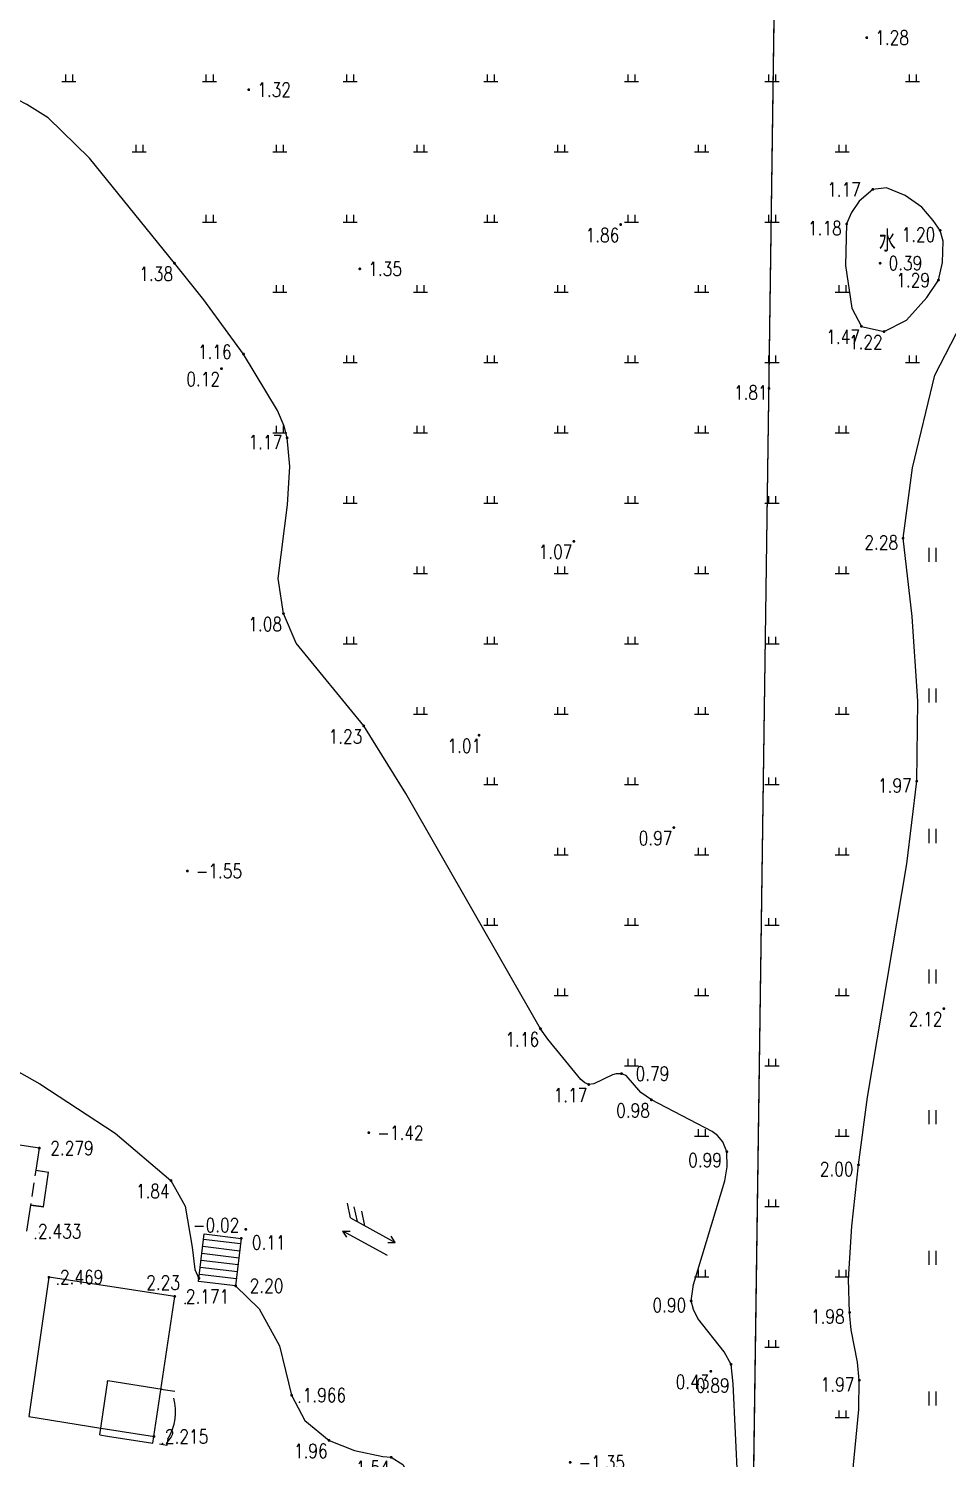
# Model space of a CAD drawing. Extents: x 500064 to 501389, y 2542464 to 2545400.
# Drawn here: x 500744.4 to 500809.7, y 2544544.9 to 2544646.5 of the extents above; entities that cross this region are included whole.
import ezdxf
from ezdxf.enums import TextEntityAlignment as Align

# ---------------------------------------------------------------- set-up
doc = ezdxf.new("R2010")
doc.units = 0
doc.header["$LTSCALE"] = 0.5
doc.linetypes.add('X5', pattern=[3, 2, -1])
doc.layers.get('0').update_dxf_attribs({"linetype": 'CONTINUOUS', "lineweight": 5})
doc.layers.add('GCD', color=8, linetype='CONTINUOUS')
doc.layers.add('地形图', color=8, linetype='CONTINUOUS')
doc.styles.add('_HZTXT', font='txt.shx', dxfattribs={"width": 0.8, "bigfont": 'HZTXT.shx'})
doc.styles.add('HZ', font='romans.shx', dxfattribs={"width": 0.8, "bigfont": 'hztxt.shx'})
doc.styles.get("Standard").update_dxf_attribs({"font": 'simplex1.shx', "width": 0.7, "bigfont": 'hztxt.shx'})
doc.linetypes.add('10421', pattern='A,2,[150,AAA.SHX,S=1,R=0,X=0,Y=1],1e-11', length=2)
doc.linetypes.add('1161', pattern='A,0,[149,AAA.SHX,S=0.15,R=0,X=0,Y=0],-1.6', length=1.6)
doc.linetypes.add('X0', pattern='A,0.1,[".",_HZTXT,S=0.1,R=0,X=0,Y=-0.05],0.2,["|",Standard,S=-0.1,R=0,X=0,Y=0],0.1', length=0.4)

# ---------------------------------------------------------------- blocks, each defined once
blk = doc.blocks.new('GC200')
at = {"linetype": 'Continuous', "const_width": 0.2, "flags": 128}
blk.add_lwpolyline([(-0.1, 0, 1), (0.1, 0, 1)], format="xyb", close=True, dxfattribs=at)
blk = doc.blocks.new('HN')
for p, q in [((0.00001, 0.00107), (0.00726, 0.00107)), ((0.00326, 0.00107), (0.00326, 0.00107)), ((0.00636, 0.00157), (0.00726, 0.00107)), ((0.00726, 0.00107), (0.00636, 0.00057)), ((0.00089, -0.00059), (-0.00001, -0.00109)), ((0.00724, -0.00109), (-0.00001, -0.00109)), ((-0.00001, -0.00109), (0.00089, -0.00159)), ((0.00489, -0.00107), (0.00628, -0.00269)), ((0.00611, -0.00109), (0.00751, -0.00271)), ((0.00722, -0.00111), (0.00862, -0.00273))]:
    blk.add_line(p, q)
blk = doc.blocks.new('gc121')
for p, q in [((-0.5, -1), (-0.5, 1)), ((0.5, -1), (0.5, 1))]:
    blk.add_line(p, q)
blk = doc.blocks.new('gc119')
for p, q in [((-1, 0), (1, 0)), ((-0.5, 1), (-0.5, 0)), ((0.5, 1), (0.5, 0))]:
    blk.add_line(p, q)

msp = doc.modelspace()

# ---------------------------------------------------------------- linework, layer by layer
at = {"layer": '地形图', "linetype": 'Continuous'}
for p, q in [((500795.59, 2544518.43), (500798.74, 2544742.42)), ((500745.15, 2544566.94, 2.43), (500736.26, 2544568.29, 2.43)), ((500744.92, 2544565.36, 2.43), (500745.15, 2544566.94, 2.43)), ((500745.44, 2544562.76, 2.43), (500745.81, 2544565.23, 2.43)), ((500744.63, 2544563.44, 2.43), (500744.64, 2544563.44, 2.43)), ((500744.27, 2544561.02, 2.43), (500744.55, 2544562.88, 2.43)), ((500745.16, 2544560.89, 2.43), (500745.17, 2544560.91, 2.43)), ((500756.47, 2544557.45), (500756.88, 2544560.84)), ((500759.46, 2544560.12), (500756.83, 2544560.43)), ((500759.51, 2544560.52), (500759.11, 2544557.14)), ((500759.35, 2544559.12), (500756.71, 2544559.44)), ((500759.41, 2544559.62), (500756.77, 2544559.93)), ((500759.23, 2544558.13), (500756.59, 2544558.44)), ((500759.29, 2544558.63), (500756.65, 2544558.94)), ((500759.11, 2544557.14), (500756.47, 2544557.45)), ((500759.17, 2544557.63), (500756.53, 2544557.95)), ((500753.23, 2544545.95), (500754.78, 2544556.39)), ((500749.45, 2544546.54), (500750.01, 2544550.4)), ((500750, 2544550.33), (500750.01, 2544550.4)), ((500750.01, 2544550.4), (500753.88, 2544549.79)), ((500744.4, 2544547.85), (500749.52, 2544547.03)), ((500749.45, 2544546.54), (500750, 2544546.46)), ((500750, 2544546.46), (500753.23, 2544545.95))]:
    msp.add_line(p, q, dxfattribs=at)
at = {"layer": '地形图', "linetype": 'X0'}
for q in [(500750, 2544546.96), (500753.35, 2544546.43)]:
    msp.add_line((500749.52, 2544547.03), q, dxfattribs=at)
at = {"layer": '地形图', "color": 1, "linetype": 'Continuous', "flags": 128}
msp.add_lwpolyline([(500795.57, 2544516.68), (500798.76, 2544744.17)], dxfattribs=at)
at = {"layer": '地形图', "linetype": '10421', "flags": 128}
for points in [[(500915.28, 2544376.72), (500910.39, 2544380.38), (500907.31, 2544382.1), (500902.25, 2544385.15), (500899.18, 2544387.19), (500896, 2544389.39), (500892.14, 2544391.5), (500888.28, 2544392.84), (500883.66, 2544394.19), (500880.2, 2544395.3), (500878.12, 2544395.84), (500875.2, 2544396.56), (500873.07, 2544397.15), (500870.75, 2544397.96), (500868.83, 2544398.86), (500867.07, 2544399.89), (500864.8, 2544400.62), (500862.92, 2544401.47), (500859.97, 2544403.11), (500857.55, 2544404.68), (500855.56, 2544406.06), (500853.39, 2544407.57), (500851.42, 2544408.53), (500849.52, 2544409.6), (500848.14, 2544410.73), (500845.6, 2544413.07), (500845.17, 2544413.67), (500845.08, 2544414.17), (500845.13, 2544414.68), (500845.33, 2544415.13), (500848.94, 2544418.44), (500850.41, 2544420.2), (500851.51, 2544422.16), (500853.11, 2544425.69), (500853.6, 2544427.36), (500853.54, 2544428.45), (500853.38, 2544429.44), (500849.5, 2544440.45), (500848.43, 2544443.16), (500846.62, 2544447.67), (500846.07, 2544448.78), (500845.51, 2544449.62), (500844.52, 2544450.61), (500841.14, 2544453.18), (500840.56, 2544453.49), (500840.04, 2544453.58), (500839.25, 2544453.41), (500838.62, 2544453.19), (500827.71, 2544447.53), (500826.88, 2544447.34), (500826.04, 2544447.27), (500825.24, 2544447.44), (500824.38, 2544447.78), (500819, 2544450.73), (500817.12, 2544451.52), (500807.33, 2544454.2), (500807.07, 2544454.19), (500806.88, 2544454.16), (500806.61, 2544453.96), (500806.47, 2544453.69), (500806.43, 2544453.09), (500806.37, 2544452.86), (500806.27, 2544452.76), (500806.11, 2544452.73), (500805.98, 2544452.74), (500796.64, 2544452.96), (500796.3, 2544453.05), (500796.08, 2544453.16), (500795.97, 2544453.42), (500795.95, 2544453.72), (500796.45, 2544465.1), (500796.74, 2544467.81), (500798.1, 2544476.65), (500799.07, 2544479.81), (500800.13, 2544482.42), (500801.61, 2544484.54), (500803.19, 2544485.63), (500804.05, 2544486.46), (500804.48, 2544487.41), (500804.64, 2544488.12), (500804.74, 2544488.84), (500804.68, 2544489.66), (500803.55, 2544492.83), (500802.18, 2544495.7), (500800.89, 2544498.21), (500798.97, 2544501.18), (500796.14, 2544504.73), (500795.28, 2544505.69), (500794.54, 2544506.34), (500792.93, 2544507.52), (500791.23, 2544508.42), (500787.15, 2544510.14), (500787.04, 2544510.31), (500786.99, 2544510.5), (500787, 2544510.73), (500787.07, 2544510.98), (500788.13, 2544511.65), (500788.61, 2544512.58), (500789.72, 2544517.38), (500791.93, 2544525.1), (500791.95, 2544525.46), (500791.77, 2544525.76), (500790.49, 2544526.31), (500790.42, 2544526.46), (500790.4, 2544526.6), (500790.46, 2544526.8), (500790.58, 2544526.97), (500793.64, 2544528.84), (500795.05, 2544529.9), (500795.81, 2544530.69), (500796.1, 2544531.75), (500796.28, 2544532.71), (500796.06, 2544534.82), (500794.82, 2544543.16), (500794.5, 2544550.18), (500794.34, 2544551.56), (500793.84, 2544552.44), (500791.98, 2544554.82), (500791.66, 2544555.45), (500791.5, 2544556.07), (500791.67, 2544557.24), (500793.9, 2544564.62), (500794.07, 2544565.61), (500794.04, 2544566.68), (500793.76, 2544567.39), (500793.37, 2544567.83), (500793, 2544568.12), (500788.67, 2544570.37), (500787.93, 2544570.89), (500786.87, 2544572.09), (500786.55, 2544572.23), (500786.18, 2544572.21), (500785.91, 2544572.14), (500784.57, 2544571.5), (500784.22, 2544571.46), (500783.94, 2544571.58), (500783.66, 2544571.82), (500781.31, 2544574.68), (500780.79, 2544575.42), (500771.22, 2544592.15), (500768.22, 2544596.96), (500763.42, 2544602.84), (500762.51, 2544604.95), (500762.14, 2544607.44), (500762.8, 2544612.68), (500762.97, 2544615.4), (500762.77, 2544617.44), (500762.56, 2544618.28), (500762.08, 2544619.39), (500759.67, 2544623.4), (500756.85, 2544627.25), (500754.76, 2544629.86), (500748.72, 2544637.33), (500745.77, 2544640.2), (500744.27, 2544641.14), (500739.76, 2544643.47), (500738.86, 2544644.15), (500734.6, 2544647.94), (500727.43, 2544654.94), (500726.66, 2544655.57), (500726, 2544656.01), (500718.84, 2544659.67), (500711.37, 2544662.63), (500709.8, 2544663.51), (500708.56, 2544664.65), (500705.02, 2544669.09), (500703.75, 2544670.38), (500702.39, 2544671.36), (500696.8, 2544674.4)], [(500801.52, 2544522.79), (500803.17, 2544533), (500803.28, 2544534.53), (500803.18, 2544535.82), (500802.82, 2544537.51), (500802.66, 2544538.77), (500802.72, 2544540.98), (500803.42, 2544548.36), (500803.46, 2544550.43), (500803.33, 2544551.71), (500802.88, 2544554.02), (500802.77, 2544555.25), (500802.7, 2544557.61), (500802.94, 2544561.38), (500803.4, 2544565.74), (500804.04, 2544570.55), (500806.84, 2544587.15), (500807.54, 2544593.02), (500807.63, 2544598.72), (500807.22, 2544604.73), (500806.57, 2544610.3)], [(500759.11, 2544557.14), (500760.78, 2544555.51), (500762.22, 2544552.88), (500763.09, 2544549.36), (500764.04, 2544547.57), (500765.75, 2544546.15), (500767.57, 2544545.43), (500769.57, 2544545), (500770.17, 2544544.95), (500771.01, 2544544.45), (500771.73, 2544543.17), (500771.95, 2544541.62), (500772.4, 2544538.97), (500773.91, 2544536.89), (500775.82, 2544535.5), (500777.37, 2544534.3), (500777.73, 2544533.28), (500777.61, 2544530.84), (500776.71, 2544528.21), (500776.06, 2544524.59), (500776.1, 2544520.43), (500776.59, 2544516.82), (500776.52, 2544514.65), (500776.22, 2544512.85), (500775.58, 2544510.94), (500775.23, 2544509.91), (500772.97, 2544506.36), (500770.48, 2544503.75)]]:
    msp.add_lwpolyline(points, dxfattribs=at)
at = {"layer": '地形图', "linetype": '10421', "elevation": 1.29, "flags": 128}
msp.add_lwpolyline([(500809.09, 2544628.66), (500809.37, 2544629.9), (500809.42, 2544631.42), (500809.21, 2544632.19), (500808.72, 2544632.89), (500807.9, 2544633.84), (500806.72, 2544634.68), (500805.39, 2544635.23), (500804.42, 2544635.11), (500803.44, 2544634.28), (500802.91, 2544633.46), (500802.56, 2544632.65), (500802.48, 2544629.69), (500802.92, 2544626.67), (500803.61, 2544625.37), (500805.22, 2544625), (500806.81, 2544625.81), (500808.25, 2544627.42)], close=True, dxfattribs=at)
at = {"layer": '地形图', "linetype": '1161', "elevation": 0.9, "flags": 128}
msp.add_lwpolyline([(500806.57, 2544610.3), (500807.25, 2544615.31), (500808.82, 2544621.9), (500812.24, 2544628.51), (500815.9, 2544631.11), (500824.04, 2544634.32)], dxfattribs=at)
at = {"layer": '地形图', "linetype": '10421'}
msp.add_lwpolyline([(500737.08, 2544579.73), (500736.83, 2544577.01), (500737.92, 2544576.39), (500740.48, 2544574.13), (500745.19, 2544571.5), (500750.54, 2544568), (500754.51, 2544564.63), (500755.51, 2544562.81), (500756.01, 2544559.9), (500756.21, 2544558.3), (500756.5, 2544557.67)], dxfattribs=at)
at = {"layer": '地形图', "linetype": 'X5', "flags": 128}
for points in [[(500745.44, 2544562.76), (500744.55, 2544562.89), (500744.92, 2544565.36), (500745.81, 2544565.23)], [(500753.8, 2544549.8), (500754.79, 2544549.66), (500754.72, 2544549.16)], [(500754.29, 2544546.28), (500754.21, 2544545.8), (500753.23, 2544545.95)]]:
    msp.add_lwpolyline(points, dxfattribs=at)
at = {"layer": '地形图', "linetype": 'Continuous', "elevation": 2.28, "flags": 128}
for points in [[(500744.88, 2544565.36), (500745.82, 2544565.23)], [(500744.53, 2544562.88), (500745.47, 2544562.75)]]:
    msp.add_lwpolyline(points, dxfattribs=at)
at = {"layer": '地形图', "linetype": 'Continuous', "flags": 128}
msp.add_lwpolyline([(500759.51, 2544560.52), (500759.11, 2544557.14), (500756.47, 2544557.45), (500756.88, 2544560.84)], close=True, dxfattribs=at)
at = {"layer": '地形图', "linetype": 'Continuous'}
for points in [[(500745.83, 2544557.75), (500744.4, 2544547.85)], [(500750, 2544557.12), (500745.83, 2544557.75)], [(500754.78, 2544556.39), (500750, 2544557.12)]]:
    msp.add_lwpolyline(points, dxfattribs=at)
at = {"layer": '地形图', "linetype": 'X0'}
msp.add_arc((500751.14, 2544548.22), 3.7, 328.2774, 14.7573, dxfattribs=at)
at = {"layer": '地形图'}
for p in [(500744.88, 2544560.52, 2.43), (500746.46, 2544557.25, 2.47), (500755.51, 2544555.89, 2.17), (500763.65, 2544548.86, 1.97), (500753.91, 2544545.93, 2.21)]:
    msp.add_point(p, dxfattribs=at)

# ---------------------------------------------------------------- block references
at = {"layer": '地形图', "linetype": 'Continuous'}
ref = msp.add_blockref('GC200', (500803.99, 2544645.9, 1.28), dxfattribs=dict(at, xscale=0.5, yscale=0.5, zscale=0.5))
ref.add_attrib('height', '1.28', dxfattribs={"layer": 'GCD', "linetype": 'Continuous', "height": 1, "style": 'HZ', "width": 0.8}).set_placement((500804.59, 2544645.9, 1.28), align=Align.MIDDLE_LEFT)
at = {"layer": '地形图', "linetype": 'Continuous', "xscale": 0.5, "yscale": 0.5}
for name, p in [('gc119', (500747.25, 2544642.79)), ('gc119', (500757.25, 2544642.79)), ('gc119', (500767.25, 2544642.79)), ('gc119', (500777.25, 2544642.79)), ('gc119', (500787.25, 2544642.79)), ('gc119', (500797.25, 2544642.79)), ('gc119', (500807.25, 2544642.79)), ('gc119', (500752.25, 2544637.79)), ('gc119', (500762.25, 2544637.79)), ('gc119', (500772.25, 2544637.79)), ('gc119', (500782.25, 2544637.79)), ('gc119', (500792.25, 2544637.79)), ('gc119', (500802.25, 2544637.79)), ('gc119', (500757.25, 2544632.79)), ('gc119', (500767.25, 2544632.79)), ('gc119', (500777.25, 2544632.79)), ('gc119', (500787.25, 2544632.79)), ('gc119', (500797.25, 2544632.79)), ('gc119', (500762.25, 2544627.79)), ('gc119', (500772.25, 2544627.79)), ('gc119', (500782.25, 2544627.79)), ('gc119', (500792.25, 2544627.79)), ('gc119', (500802.25, 2544627.79)), ('gc119', (500767.25, 2544622.79)), ('gc119', (500777.25, 2544622.79)), ('gc119', (500787.25, 2544622.79)), ('gc119', (500797.25, 2544622.79)), ('gc119', (500807.25, 2544622.79)), ('gc119', (500762.25, 2544617.79)), ('gc119', (500772.25, 2544617.79)), ('gc119', (500782.25, 2544617.79)), ('gc119', (500792.25, 2544617.79)), ('gc119', (500802.25, 2544617.79)), ('gc119', (500767.25, 2544612.79)), ('gc119', (500777.25, 2544612.79)), ('gc119', (500787.25, 2544612.79)), ('gc119', (500797.25, 2544612.79)), ('gc121', (500808.67, 2544609.13)), ('gc119', (500772.25, 2544607.79)), ('gc119', (500782.25, 2544607.79)), ('gc119', (500792.25, 2544607.79)), ('gc119', (500802.25, 2544607.79)), ('gc119', (500767.25, 2544602.79)), ('gc119', (500777.25, 2544602.79)), ('gc119', (500787.25, 2544602.79)), ('gc119', (500797.25, 2544602.79)), ('gc121', (500808.67, 2544599.13)), ('gc119', (500772.25, 2544597.79)), ('gc119', (500782.25, 2544597.79)), ('gc119', (500792.25, 2544597.79)), ('gc119', (500802.25, 2544597.79)), ('gc119', (500777.25, 2544592.79)), ('gc119', (500787.25, 2544592.79)), ('gc119', (500797.25, 2544592.79)), ('gc121', (500808.67, 2544589.13)), ('gc119', (500782.25, 2544587.79)), ('gc119', (500792.25, 2544587.79)), ('gc119', (500802.25, 2544587.79)), ('gc119', (500777.25, 2544582.79)), ('gc119', (500787.25, 2544582.79)), ('gc119', (500797.25, 2544582.79)), ('gc121', (500808.67, 2544579.13)), ('gc119', (500782.25, 2544577.79)), ('gc119', (500792.25, 2544577.79)), ('gc119', (500802.25, 2544577.79)), ('gc119', (500787.25, 2544572.79)), ('gc119', (500797.25, 2544572.79)), ('gc121', (500808.67, 2544569.13)), ('gc119', (500792.25, 2544567.79)), ('gc119', (500802.25, 2544567.79)), ('GC200', (500745.15, 2544566.94, 2.28)), ('gc119', (500797.25, 2544562.79)), ('gc121', (500808.67, 2544559.13)), ('gc119', (500792.25, 2544557.79)), ('gc119', (500802.25, 2544557.79)), ('GC200', (500745.83, 2544557.75, 2.47)), ('GC200', (500754.78, 2544556.39, 2.17)), ('gc119', (500797.25, 2544552.79)), ('GC200', (500763.09, 2544549.36, 1.97)), ('gc121', (500808.67, 2544549.13)), ('gc119', (500802.25, 2544547.79)), ('GC200', (500753.3, 2544546.43, 2.21))]:
    msp.add_blockref(name, p, dxfattribs=at)
at = {"layer": '地形图', "linetype": 'Continuous'}
ref = msp.add_blockref('GC200', (500760.04, 2544642.2, 1.32), dxfattribs=dict(at, xscale=0.5, yscale=0.5, zscale=0.5))
ref.add_attrib('height', '1.32', dxfattribs={"layer": 'GCD', "linetype": 'Continuous', "height": 1, "style": 'HZ', "width": 0.8}).set_placement((500760.64, 2544642.2, 1.32), align=Align.MIDDLE_LEFT)
ref = msp.add_blockref('GC200', (500804.42, 2544635.11, 1.17), dxfattribs=dict(at, xscale=0.5, yscale=0.5, zscale=0.5))
ref.add_attrib('height', '1.17', dxfattribs={"layer": 'GCD', "linetype": 'Continuous', "height": 1, "style": 'HZ', "width": 0.8}).set_placement((500801.17, 2544635.11, 1.17), align=Align.MIDDLE_LEFT)
ref = msp.add_blockref('GC200', (500786.49, 2544632.61, 1.85), dxfattribs=dict(at, xscale=0.5, yscale=0.5, zscale=0.5))
ref.add_attrib('height', '1.86', dxfattribs={"layer": 'GCD', "linetype": 'Continuous', "height": 1, "style": 'HZ', "width": 0.8}).set_placement((500783.99, 2544631.86, 1.86), align=Align.MIDDLE_LEFT)
ref = msp.add_blockref('GC200', (500802.56, 2544632.65, 1.18), dxfattribs=dict(at, xscale=0.5, yscale=0.5, zscale=0.5))
ref.add_attrib('height', '1.18', dxfattribs={"layer": 'GCD', "linetype": 'Continuous', "height": 1, "style": 'HZ', "width": 0.8}).set_placement((500799.81, 2544632.35, 1.18), align=Align.MIDDLE_LEFT)
ref = msp.add_blockref('GC200', (500809.21, 2544632.19, 1.2), dxfattribs=dict(at, xscale=0.5, yscale=0.5, zscale=0.5))
ref.add_attrib('height', '1.20', dxfattribs={"layer": 'GCD', "linetype": 'Continuous', "height": 1, "style": 'HZ', "width": 0.8}).set_placement((500806.46, 2544631.89, 1.2), align=Align.MIDDLE_LEFT)
ref = msp.add_blockref('GC200', (500754.76, 2544629.86, 1.38), dxfattribs=dict(at, xscale=0.5, yscale=0.5, zscale=0.5))
ref.add_attrib('height', '1.38', dxfattribs={"layer": 'GCD', "linetype": 'Continuous', "height": 1, "style": 'HZ', "width": 0.8}).set_placement((500752.26, 2544629.11, 1.38), align=Align.MIDDLE_LEFT)
ref = msp.add_blockref('GC200', (500767.94, 2544629.46, 1.35), dxfattribs=dict(at, xscale=0.5, yscale=0.5, zscale=0.5))
ref.add_attrib('height', '1.35', dxfattribs={"layer": 'GCD', "linetype": 'Continuous', "height": 1, "style": 'HZ', "width": 0.8}).set_placement((500768.54, 2544629.46, 1.35), align=Align.MIDDLE_LEFT)
ref = msp.add_blockref('GC200', (500804.94, 2544629.86, 0.39), dxfattribs=dict(at, xscale=0.5, yscale=0.5, zscale=0.5))
ref.add_attrib('height', '0.39', dxfattribs={"layer": 'GCD', "linetype": 'Continuous', "height": 1, "style": 'HZ', "width": 0.8}).set_placement((500805.54, 2544629.86, 0.39), align=Align.MIDDLE_LEFT)
ref = msp.add_blockref('GC200', (500809.09, 2544628.66, 1.29), dxfattribs=dict(at, xscale=0.5, yscale=0.5, zscale=0.5))
ref.add_attrib('height', '1.29', dxfattribs={"layer": 'GCD', "linetype": 'Continuous', "height": 1, "style": 'HZ', "width": 0.8}).set_placement((500806.09, 2544628.66, 1.29), align=Align.MIDDLE_LEFT)
ref = msp.add_blockref('GC200', (500803.61, 2544625.37, 1.47), dxfattribs=dict(at, xscale=0.5, yscale=0.5, zscale=0.5))
ref.add_attrib('height', '1.47', dxfattribs={"layer": 'GCD', "linetype": 'Continuous', "height": 1, "style": 'HZ', "width": 0.8}).set_placement((500801.11, 2544624.62, 1.47), align=Align.MIDDLE_LEFT)
ref = msp.add_blockref('GC200', (500805.22, 2544625, 1.22), dxfattribs=dict(at, xscale=0.5, yscale=0.5, zscale=0.5))
ref.add_attrib('height', '1.22', dxfattribs={"layer": 'GCD', "linetype": 'Continuous', "height": 1, "style": 'HZ', "width": 0.8}).set_placement((500802.72, 2544624.25, 1.22), align=Align.MIDDLE_LEFT)
ref = msp.add_blockref('GC200', (500759.67, 2544623.4, 1.16), dxfattribs=dict(at, xscale=0.5, yscale=0.5, zscale=0.5))
ref.add_attrib('height', '1.16', dxfattribs={"layer": 'GCD', "linetype": 'Continuous', "height": 1, "style": 'HZ', "width": 0.8}).set_placement((500756.42, 2544623.55, 1.16), align=Align.MIDDLE_LEFT)
ref = msp.add_blockref('GC200', (500758.1, 2544622.36, 0.12), dxfattribs=dict(at, xscale=0.5, yscale=0.5, zscale=0.5))
ref.add_attrib('height', '0.12', dxfattribs={"layer": 'GCD', "linetype": 'Continuous', "height": 1, "style": 'HZ', "width": 0.8}).set_placement((500755.6, 2544621.61, 0.12), align=Align.MIDDLE_LEFT)
ref = msp.add_blockref('GC200', (500797.04, 2544620.96, 1.81), dxfattribs=dict(at, xscale=0.5, yscale=0.5, zscale=0.5))
ref.add_attrib('height', '1.81', dxfattribs={"layer": 'GCD', "linetype": 'Continuous', "height": 1, "style": 'HZ', "width": 0.8}).set_placement((500794.54, 2544620.66, 1.81), align=Align.MIDDLE_LEFT)
ref = msp.add_blockref('GC200', (500762.77, 2544617.44, 1.17), dxfattribs=dict(at, xscale=0.5, yscale=0.5, zscale=0.5))
ref.add_attrib('height', '1.17', dxfattribs={"layer": 'GCD', "linetype": 'Continuous', "height": 1, "style": 'HZ', "width": 0.8}).set_placement((500760.02, 2544617.14, 1.17), align=Align.MIDDLE_LEFT)
ref = msp.add_blockref('GC200', (500783.16, 2544610.08, 1.07), dxfattribs=dict(at, xscale=0.5, yscale=0.5, zscale=0.5))
ref.add_attrib('height', '1.07', dxfattribs={"layer": 'GCD', "linetype": 'Continuous', "height": 1, "style": 'HZ', "width": 0.8}).set_placement((500780.66, 2544609.33, 1.07), align=Align.MIDDLE_LEFT)
ref = msp.add_blockref('GC200', (500806.57, 2544610.3, 2.28), dxfattribs=dict(at, xscale=0.5, yscale=0.5, zscale=0.5))
ref.add_attrib('height', '2.28', dxfattribs={"layer": 'GCD', "linetype": 'Continuous', "height": 1, "style": 'HZ', "width": 0.8}).set_placement((500803.82, 2544610, 2.28), align=Align.MIDDLE_LEFT)
ref = msp.add_blockref('GC200', (500762.51, 2544604.95, 1.08), dxfattribs=dict(at, xscale=0.5, yscale=0.5, zscale=0.5))
ref.add_attrib('height', '1.08', dxfattribs={"layer": 'GCD', "linetype": 'Continuous', "height": 1, "style": 'HZ', "width": 0.8}).set_placement((500760.01, 2544604.2, 1.08), align=Align.MIDDLE_LEFT)
ref = msp.add_blockref('GC200', (500768.22, 2544596.96, 1.23), dxfattribs=dict(at, xscale=0.5, yscale=0.5, zscale=0.5))
ref.add_attrib('height', '1.23', dxfattribs={"layer": 'GCD', "linetype": 'Continuous', "height": 1, "style": 'HZ', "width": 0.8}).set_placement((500765.72, 2544596.21, 1.23), align=Align.MIDDLE_LEFT)
ref = msp.add_blockref('GC200', (500776.42, 2544596.3, 1.01), dxfattribs=dict(at, xscale=0.5, yscale=0.5, zscale=0.5))
ref.add_attrib('height', '1.01', dxfattribs={"layer": 'GCD', "linetype": 'Continuous', "height": 1, "style": 'HZ', "width": 0.8}).set_placement((500774.17, 2544595.55, 1.01), align=Align.MIDDLE_LEFT)
ref = msp.add_blockref('GC200', (500807.54, 2544593.02, 1.97), dxfattribs=dict(at, xscale=0.5, yscale=0.5, zscale=0.5))
ref.add_attrib('height', '1.97', dxfattribs={"layer": 'GCD', "linetype": 'Continuous', "height": 1, "style": 'HZ', "width": 0.8}).set_placement((500804.79, 2544592.72, 1.97), align=Align.MIDDLE_LEFT)
ref = msp.add_blockref('GC200', (500790.27, 2544589.73, 0.97), dxfattribs=dict(at, xscale=0.5, yscale=0.5, zscale=0.5))
ref.add_attrib('height', '0.97', dxfattribs={"layer": 'GCD', "linetype": 'Continuous', "height": 1, "style": 'HZ', "width": 0.8}).set_placement((500787.77, 2544588.98, 0.97), align=Align.MIDDLE_LEFT)
ref = msp.add_blockref('GC200', (500755.68, 2544586.64, -1.55), dxfattribs=dict(at, xscale=0.5, yscale=0.5, zscale=0.5))
ref.add_attrib('height', '-1.55', dxfattribs={"layer": 'GCD', "linetype": 'Continuous', "height": 1, "style": 'HZ', "width": 0.8}).set_placement((500756.28, 2544586.64, -1.55), align=Align.MIDDLE_LEFT)
ref = msp.add_blockref('GC200', (500809.47, 2544576.85, 2.12), dxfattribs=dict(at, xscale=0.5, yscale=0.5, zscale=0.5))
ref.add_attrib('height', '2.12', dxfattribs={"layer": 'GCD', "linetype": 'Continuous', "height": 1, "style": 'HZ', "width": 0.8}).set_placement((500806.97, 2544576.1, 2.12), align=Align.MIDDLE_LEFT)
ref = msp.add_blockref('GC200', (500780.79, 2544575.42, 1.16), dxfattribs=dict(at, xscale=0.5, yscale=0.5, zscale=0.5))
ref.add_attrib('height', '1.16', dxfattribs={"layer": 'GCD', "linetype": 'Continuous', "height": 1, "style": 'HZ', "width": 0.8}).set_placement((500778.29, 2544574.67, 1.16), align=Align.MIDDLE_LEFT)
ref = msp.add_blockref('GC200', (500786.55, 2544572.23, 0.79), dxfattribs=dict(at, xscale=0.5, yscale=0.5, zscale=0.5))
ref.add_attrib('height', '0.79', dxfattribs={"layer": 'GCD', "linetype": 'Continuous', "height": 1, "style": 'HZ', "width": 0.8}).set_placement((500787.55, 2544572.23, 0.79), align=Align.MIDDLE_LEFT)
ref = msp.add_blockref('GC200', (500784.22, 2544571.46, 1.17), dxfattribs=dict(at, xscale=0.5, yscale=0.5, zscale=0.5))
ref.add_attrib('height', '1.17', dxfattribs={"layer": 'GCD', "linetype": 'Continuous', "height": 1, "style": 'HZ', "width": 0.8}).set_placement((500781.72, 2544570.71, 1.17), align=Align.MIDDLE_LEFT)
ref = msp.add_blockref('GC200', (500788.67, 2544570.37, 0.98), dxfattribs=dict(at, xscale=0.5, yscale=0.5, zscale=0.5))
ref.add_attrib('height', '0.98', dxfattribs={"layer": 'GCD', "linetype": 'Continuous', "height": 1, "style": 'HZ', "width": 0.8}).set_placement((500786.17, 2544569.62, 0.98), align=Align.MIDDLE_LEFT)
ref = msp.add_blockref('GC200', (500768.58, 2544568.03, -1.42), dxfattribs=dict(at, xscale=0.5, yscale=0.5, zscale=0.5))
ref.add_attrib('height', '-1.42', dxfattribs={"layer": 'GCD', "linetype": 'Continuous', "height": 1, "style": 'HZ', "width": 0.8}).set_placement((500769.18, 2544568.03, -1.42), align=Align.MIDDLE_LEFT)
ref = msp.add_blockref('GC200', (500794.04, 2544566.68, 0.99), dxfattribs=dict(at, xscale=0.5, yscale=0.5, zscale=0.5))
ref.add_attrib('height', '0.99', dxfattribs={"layer": 'GCD', "linetype": 'Continuous', "height": 1, "style": 'HZ', "width": 0.8}).set_placement((500791.29, 2544566.08, 0.99), align=Align.MIDDLE_LEFT)
ref = msp.add_blockref('GC200', (500803.4, 2544565.74, 2), dxfattribs=dict(at, xscale=0.5, yscale=0.5, zscale=0.5))
ref.add_attrib('height', '2.00', dxfattribs={"layer": 'GCD', "linetype": 'Continuous', "height": 1, "style": 'HZ', "width": 0.8}).set_placement((500800.65, 2544565.44, 2), align=Align.MIDDLE_LEFT)
ref = msp.add_blockref('GC200', (500754.51, 2544564.63, 1.84), dxfattribs=dict(at, xscale=0.5, yscale=0.5, zscale=0.5))
ref.add_attrib('height', '1.84', dxfattribs={"layer": 'GCD', "linetype": 'Continuous', "height": 1, "style": 'HZ', "width": 0.8}).set_placement((500752.01, 2544563.88, 1.84), align=Align.MIDDLE_LEFT)
at = {"layer": '地形图', "linetype": 'Continuous', "xscale": 499.9999999999923, "yscale": 500, "zscale": 500, "rotation": 151.2208012661436}
msp.add_blockref('HN', (500770.18, 2544559.76), dxfattribs=at)
at = {"layer": '地形图', "linetype": 'Continuous'}
ref = msp.add_blockref('GC200', (500759.83, 2544561.16, -0.02), dxfattribs=dict(at, xscale=0.5, yscale=0.5, zscale=0.5))
ref.add_attrib('height', '-0.02', dxfattribs={"layer": 'GCD', "linetype": 'Continuous', "height": 1, "style": 'HZ', "width": 0.8}).set_placement((500756.08, 2544561.46, -0.02), align=Align.MIDDLE_LEFT)
ref = msp.add_blockref('GC200', (500759.51, 2544560.52, 0.11), dxfattribs=dict(at, xscale=0.5, yscale=0.5, zscale=0.5))
ref.add_attrib('height', '0.11', dxfattribs={"layer": 'GCD', "linetype": 'Continuous', "height": 1, "style": 'HZ', "width": 0.8}).set_placement((500760.26, 2544560.22, 0.11), align=Align.MIDDLE_LEFT)
ref = msp.add_blockref('GC200', (500756.5, 2544557.67, 2.23), dxfattribs=dict(at, xscale=0.5, yscale=0.5, zscale=0.5))
ref.add_attrib('height', '2.23', dxfattribs={"layer": 'GCD', "linetype": 'Continuous', "height": 1, "style": 'HZ', "width": 0.8}).set_placement((500752.75, 2544557.37, 2.23), align=Align.MIDDLE_LEFT)
ref = msp.add_blockref('GC200', (500759.11, 2544557.14, 2.2), dxfattribs=dict(at, xscale=0.5, yscale=0.5, zscale=0.5))
ref.add_attrib('height', '2.20', dxfattribs={"layer": 'GCD', "linetype": 'Continuous', "height": 1, "style": 'HZ', "width": 0.8}).set_placement((500760.11, 2544557.14, 2.2), align=Align.MIDDLE_LEFT)
ref = msp.add_blockref('GC200', (500791.5, 2544556.07, 0.9), dxfattribs=dict(at, xscale=0.5, yscale=0.5, zscale=0.5))
ref.add_attrib('height', '0.90', dxfattribs={"layer": 'GCD', "linetype": 'Continuous', "height": 1, "style": 'HZ', "width": 0.8}).set_placement((500788.75, 2544555.77, 0.9), align=Align.MIDDLE_LEFT)
ref = msp.add_blockref('GC200', (500802.77, 2544555.25, 1.98), dxfattribs=dict(at, xscale=0.5, yscale=0.5, zscale=0.5))
ref.add_attrib('height', '1.98', dxfattribs={"layer": 'GCD', "linetype": 'Continuous', "height": 1, "style": 'HZ', "width": 0.8}).set_placement((500800.02, 2544554.96, 1.98), align=Align.MIDDLE_LEFT)
ref = msp.add_blockref('GC200', (500792.9, 2544551.07, 0.43), dxfattribs=dict(at, xscale=0.5, yscale=0.5, zscale=0.5))
ref.add_attrib('height', '0.43', dxfattribs={"layer": 'GCD', "linetype": 'Continuous', "height": 1, "style": 'HZ', "width": 0.8}).set_placement((500790.4, 2544550.32, 0.43), align=Align.MIDDLE_LEFT)
ref = msp.add_blockref('GC200', (500794.34, 2544551.56, 0.89), dxfattribs=dict(at, xscale=0.5, yscale=0.5, zscale=0.5))
ref.add_attrib('height', '0.89', dxfattribs={"layer": 'GCD', "linetype": 'Continuous', "height": 1, "style": 'HZ', "width": 0.8}).set_placement((500791.84, 2544550.06, 0.89), align=Align.MIDDLE_LEFT)
ref = msp.add_blockref('GC200', (500803.46, 2544550.43, 1.97), dxfattribs=dict(at, xscale=0.5, yscale=0.5, zscale=0.5))
ref.add_attrib('height', '1.97', dxfattribs={"layer": 'GCD', "linetype": 'Continuous', "height": 1, "style": 'HZ', "width": 0.8}).set_placement((500800.71, 2544550.13, 1.97), align=Align.MIDDLE_LEFT)
ref = msp.add_blockref('GC200', (500765.75, 2544546.15, 1.96), dxfattribs=dict(at, xscale=0.5, yscale=0.5, zscale=0.5))
ref.add_attrib('height', '1.96', dxfattribs={"layer": 'GCD', "linetype": 'Continuous', "height": 1, "style": 'HZ', "width": 0.8}).set_placement((500763.25, 2544545.4, 1.96), align=Align.MIDDLE_LEFT)
ref = msp.add_blockref('GC200', (500770.17, 2544544.95, 1.54), dxfattribs=dict(at, xscale=0.5, yscale=0.5, zscale=0.5))
ref.add_attrib('height', '1.54', dxfattribs={"layer": 'GCD', "linetype": 'Continuous', "height": 1, "style": 'HZ', "width": 0.8}).set_placement((500767.67, 2544544.2, 1.54), align=Align.MIDDLE_LEFT)
ref = msp.add_blockref('GC200', (500782.9, 2544544.59, -1.35), dxfattribs=dict(at, xscale=0.5, yscale=0.5, zscale=0.5))
ref.add_attrib('height', '-1.35', dxfattribs={"layer": 'GCD', "linetype": 'Continuous', "height": 1, "style": 'HZ', "width": 0.8}).set_placement((500783.5, 2544544.59, -1.35), align=Align.MIDDLE_LEFT)

# ---------------------------------------------------------------- texts
at = {"layer": '地形图', "linetype": '10421', "style": 'HZ', "width": 0.8}
msp.add_text('水', height=1.5, dxfattribs=at).set_placement((500805.45, 2544631.51), align=Align.MIDDLE)
at = {"layer": '地形图', "linetype": 'Continuous', "style": 'HZ', "width": 0.8}
for s, p in [('2.279', (500747.47, 2544566.94)), ('2.433', (500746.6, 2544561.02)), ('2.469', (500748.16, 2544557.75)), ('2.171', (500757.11, 2544556.39)), ('1.966', (500765.42, 2544549.36)), ('2.215', (500755.62, 2544546.43))]:
    msp.add_text(s, height=1, dxfattribs=at).set_placement(p, align=Align.MIDDLE)

doc.saveas('drawing.dxf')
